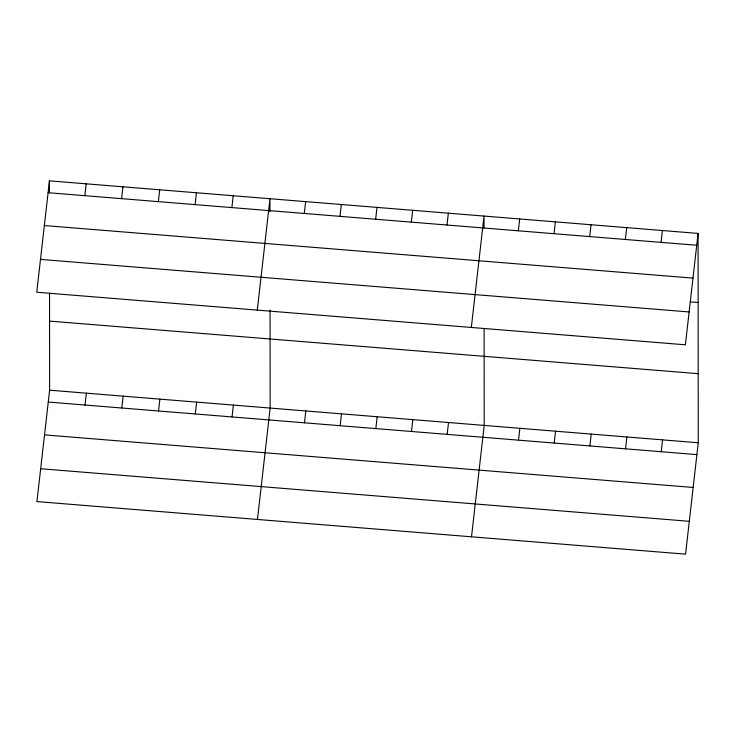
<?xml version="1.0" encoding="UTF-8"?>
<svg xmlns="http://www.w3.org/2000/svg" width="735" height="735" viewBox="0 0 735 735"><rect width="100%" height="100%" fill="white"/><g stroke="black" fill="none" stroke-linecap="round" stroke-linejoin="round"><path stroke-width="1.1" d="M49.438 180.847L36.75 292.236L685.387 344.807L698.075 233.418L49.438 180.847L49.447 192.726M49.539 293.311L49.612 390.193L36.925 501.582L685.562 554.153L698.25 442.764L698.075 233.418M84.847 195.675L86.197 183.823M85.021 405.022L86.372 393.179M121.606 198.652L122.956 186.809M121.78 407.998L123.131 396.156M158.356 201.629L159.706 189.786M158.53 410.984L159.881 399.133M195.115 204.615L196.465 192.763M195.29 413.961L196.64 402.109M231.874 207.592L233.225 195.74M232.049 416.938L233.399 405.086M257.287 310.106L269.975 198.716L269.984 211.671M257.461 519.461L270.149 408.072L270.067 310.069M304.299 213.462L305.65 201.611M304.474 422.809L305.824 410.957M339.974 216.347L341.325 204.505M340.149 425.703L341.499 413.851M375.649 219.241L377 207.399M375.824 428.588L377.174 416.745M411.324 222.135L412.675 210.283M411.499 431.482L412.849 419.63M446.999 225.029L448.35 213.178M447.174 434.376L448.525 422.524M471.337 327.461L484.025 216.072L484.034 227.942M471.512 536.807L484.2 425.418L484.117 328.527M518.35 230.808L519.7 218.956M518.524 440.155L519.875 428.303M554.025 233.702L555.375 221.851M554.199 443.049L555.55 431.197M589.7 236.587L591.05 224.745M589.874 445.934L591.225 434.091M625.375 239.481L626.725 227.629M625.549 448.828L626.9 436.985M661.05 242.375L662.4 230.524M661.224 451.722L662.575 439.87M48.087 192.699L696.725 245.26M44.348 225.544L692.986 278.115M690.33 301.864L698.131 302.498M40.489 259.391L689.127 311.952M49.557 321.112L698.195 373.674M49.612 390.193L698.25 442.764M48.262 402.045L696.899 454.616M44.523 434.89L693.16 487.461M40.664 468.737L689.301 521.308"/></g></svg>
